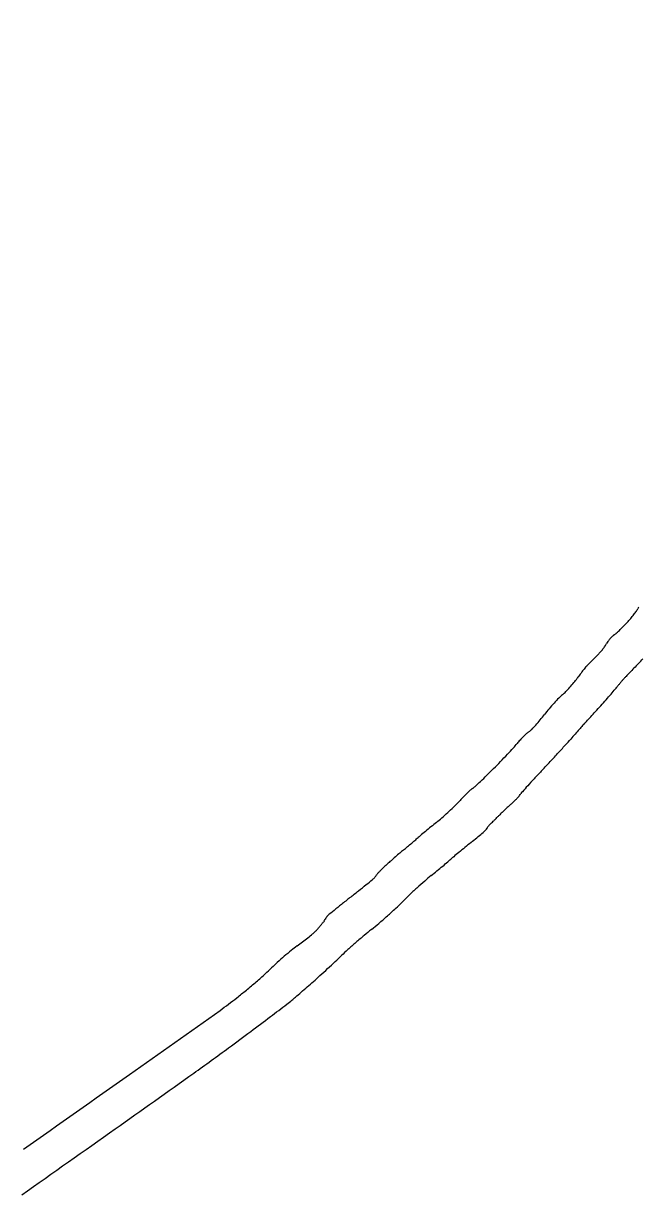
# Model space of a CAD drawing. Header units: metres. Extents: x 26.3 to 44.2, y 14.4 to 19.6.
# Drawn here: x 27.8167 to 27.8639, y 19.0178 to 19.1082 of the extents above; entities that cross this region are included whole.
import ezdxf

# ---------------------------------------------------------------- set-up
doc = ezdxf.new("R2010")
doc.units = ezdxf.units.M
doc.header["$MEASUREMENT"] = 0
doc.layers.add('Suspensions', color=6, linetype='Continuous')

msp = doc.modelspace()

# ---------------------------------------------------------------- linework, layer by layer
at = {"layer": 'Suspensions'}
for points in [[(27.97766075189514, 19.10023450245357, -5e-06), (27.96320504889485, 19.09007929963003, -0.000212)], [(27.95186495567543, 19.10943219844803, -9e-06), (27.96481470818227, 19.11846742598699, -0.091432)], [(27.89336866770461, 19.04116407006468, -9e-06), (27.87889508284158, 19.03105801569283, -0.061218)]]:
    msp.add_lwpolyline(points, format="xyb", dxfattribs=at)
for centre, radius, start, end in [((27.85668887038091, 19.0680801297753), 0.008656912795905814, 320.2053676793788, 322.6946568127735), ((27.85657067190846, 19.06817011203213), 0.008805464745152883, 322.6950619130053, 324.7326753257078), ((27.86344483750484, 19.06330881526512), 0.0003860610309056038, 324.7326078624017, 344.4549481552101), ((27.86415733619339, 19.06311061926274), 0.0003534902090673813, 143.7119336585877, 164.4550778574157), ((27.85361637249667, 19.07070157269574), 0.01269717893943875, 314.256786031413, 316.2157956116185), ((27.85413664018693, 19.07020280370777), 0.01197645086020674, 316.2162289609311, 318.2630089704724), ((27.85408158622415, 19.07025193363627), 0.01205023899319959, 318.2629563136489, 320.2056950715063), ((27.86369297505465, 19.05911103238572), 0.00268359147369991, 138.6864459528805, 143.844028730522), ((27.86371514280294, 19.05909153519968), 0.002713113486375131, 133.5440036943472, 138.6862389551601), ((27.86285730713814, 19.05999411148647), 0.00146791230533521, 125.3998500560427, 133.5438802430363), ((27.86082458609631, 19.06285442013241), 0.002041121804515464, 305.4002334930595, 312.3059511254864), ((27.8546240645212, 19.06966735372371), 0.01125320799182578, 312.3057076093224, 314.2569255305754), ((27.85668978681114, 19.06351526943114), 0.005607265298912058, 319.5637961903087, 322.6119810938319), ((27.85700311494032, 19.06327584314568), 0.005212931097766536, 322.6117422045899, 325.7032349461629), ((27.85982915160745, 19.06134826149754), 0.001792104552456079, 325.7038672185336, 332.5592099963026), ((27.86260095296475, 19.05990897249393), 0.001331104630528187, 143.8436360318493, 152.5584757339328), ((27.85015451811775, 19.06933131572985), 0.01433455446129594, 313.5295940999028, 314.3571707421897), ((27.82850767476347, 19.09146933855022), 0.04529707828605749, 314.3572466615482, 314.7083549237182), ((27.82599715300372, 19.09400537877202), 0.0488655821041116, 314.7084955383195, 315.0559368791172), ((27.83644521214254, 19.08357803893813), 0.03410443866271299, 315.055534156934, 315.5104620487622), ((27.85803966744365, 19.06236497979422), 0.003833753536761188, 315.510425082128, 319.5635642785671), ((28.09483974192026, 18.83609774908526), 0.320976879623692, 136.0196600918532, 136.1078955879438), ((27.85300642123573, 19.06947307290917), 0.01509959495211247, 316.0198975796682, 317.9520946675113), ((27.86964767060097, 19.05050880425781), 0.01280113923165119, 143.1758103307258, 144.9590481847774), ((27.87013618067334, 19.05014308109215), 0.01341138141564875, 141.4539346140217, 143.1759841544702), ((27.86895423455539, 19.05108486711621), 0.01190010462519149, 139.7449863609061, 141.4542023659407), ((27.86145915218654, 19.05743103314158), 0.002079204313274777, 133.5295916677504, 139.7446597660508), ((28.04757926347031, 18.88151794527607), 0.2554288057081516, 136.2069241958088, 136.2976807058133), ((28.06177979542555, 18.86790492178183), 0.27510034645547, 136.1081430724575, 136.207150173297), ((27.85130611939686, 19.0636741279482), 0.009783371301518443, 318.2686531347389, 321.0391128921825), ((27.8541268577302, 19.06139308317172), 0.006155737084052384, 321.0394199042543, 324.9594439985641), ((27.87043321460014, 19.05076843159578), 0.01042244708346948, 140.901740136358, 142.1482548237763), ((27.87416065180815, 19.04773946880561), 0.01522540489326184, 139.963631167684, 140.9019016109482), ((27.87334785978033, 19.04842234689029), 0.01416382429864066, 139.0150010292047, 139.9635845380185), ((27.86615490627704, 19.05467179010753), 0.004635229406112428, 136.8337925556582, 139.0150916052214), ((27.87929893006919, 19.04234309175441), 0.02265638820696747, 136.2975598086398, 136.8333889623232), ((27.86782419613386, 19.04650568738495), 0.01406871030531773, 135.6768155009381, 137.8491772152386), ((27.86035407501256, 19.05380138561931), 0.003626970876776536, 129.7247626986398, 135.6769139509148), ((27.85577203683598, 19.05931565497803), 0.003542564701805655, 309.7244671250605, 315.4681975138693), ((27.85168774705438, 19.06333365382016), 0.009271939686405824, 315.4685509984621, 318.2690293096306), ((27.8161843134308, 19.09614180766254), 0.06031456549779954, 318.3956872824205, 318.9663520669797), ((27.82051347644183, 19.09237425761652), 0.05457556857322563, 318.9661938637761, 319.5088984729342), ((27.85718097881355, 19.06106706549367), 0.006360985625826833, 319.5091317418076, 322.1485170193886), ((27.86658944001621, 19.0474667780209), 0.01250613600187676, 139.9964507706427, 142.5313418650991), ((27.86896350279379, 19.0454744684067), 0.01560540554010427, 137.8493425450791, 139.9964963551774), ((27.23178077005031, 19.62487793034853), 0.8484070374102702, 317.8192895815519, 317.8593966268015), ((27.81228924587489, 19.09960071173903), 0.06552374668674857, 317.8592840674724, 318.3955715848844), ((27.84678575744134, 19.0626027411233), 0.01241871208064155, 317.8071613543069, 320.2274742837584), ((27.84613744448342, 19.06314238857993), 0.01326223390526404, 320.2274080996592, 322.531308374653), ((27.84592430507984, 19.06707955208356), 0.01876150860002964, 317.2177855433345, 317.7277171395087), ((27.35663423100341, 19.51185899834342), 0.6799978751165991, 317.7282022269647, 317.7664758073238), ((27.42595897175407, 19.44892895754322), 0.5863703700428532, 317.7662047135519, 317.8191460128803), ((27.860065282819, 19.04836194295141), 0.007099565183395607, 132.32169983629, 135.0536623782107), ((27.85655525659713, 19.05221646838614), 0.001886346369163345, 124.9997673575866, 132.3215095241122), ((27.85463764823329, 19.05495511085318), 0.001456913177951995, 304.9999875719794, 315.4547098001655), ((27.84782288525786, 19.06166262137609), 0.01101890522071919, 315.4544706702267, 317.8069527521668), ((28.06666683964056, 18.87020019407712), 0.2770289860380427, 138.5541507133547, 138.6595749402228), ((28.01035089870569, 18.91993012258601), 0.2018987591476501, 138.4206644296574, 138.554278172344), ((28.02092028381953, 18.91055260139146), 0.2160285080964715, 138.3158490649417, 138.4205857426001), ((27.86589131110586, 19.04860158274852), 0.008443576961770482, 137.2186390409901, 138.3164177806633), ((27.84838193372553, 19.05785433806625), 0.00795225807486821, 317.8067994384007, 320.9434329189665), ((27.85942816790566, 19.04889119325823), 0.006272974942972363, 137.7473878186578, 140.9433683973634), ((27.86061682641984, 19.04781139145754), 0.00787886441366602, 135.0534561822058, 137.7473796573454), ((27.74729600209744, 19.15333892434167), 0.1497884230252602, 317.4590037346612, 317.7949859450333), ((27.8270996494986, 19.08096462184754), 0.04205420469126294, 317.7950334479, 318.6597372491551), ((27.81749584780691, 19.08596588398486), 0.0497165468132017, 316.0403457569221, 316.927050816274), ((27.8214619031868, 19.08225804980986), 0.04428721632544042, 316.9270279734479, 317.8068576413811), ((27.73687698784791, 19.16289971016826), 0.1639293028965023, 317.1265121687474, 317.4590566396618), ((27.81822683378552, 19.0853103950683), 0.04873564283159155, 314.2541528814963, 315.1087727674393), ((27.81977883056636, 19.0837642861172), 0.04654494730359633, 315.1087673309428, 316.040391574392), ((27.76676209296191, 19.13515460224482), 0.123150502995667, 316.7144117849855, 317.1264825871958), ((27.8262701334011, 19.07705488691194), 0.03720966852894195, 313.2079686343484, 314.2541823008703), ((27.90734286885366, 19.00233869159727), 0.07024679224662038, 137.1342054599083, 137.7238923213521), ((27.93694214899793, 18.97486637154827), 0.1106305235493242, 136.7146160415306, 137.1342498617355), ((27.85852368330398, 19.04087933844199), 0.01128518689190475, 132.1515263380983, 133.9993897752347), ((27.85214532404596, 19.0479256577393), 0.001780762529333699, 124.9194985394448, 132.1514914660911), ((27.84998828197736, 19.05101546186053), 0.001987489053739551, 304.9195283340383, 312.3303306634676), ((27.82623050124454, 19.07709732090634), 0.03726773163558051, 312.3301762539342, 313.2077141243755), ((27.85588156608348, 19.04831233513475), 0.001241497259160806, 138.0701593741587, 146.0882955025731), ((27.92985851740025, 18.98186815728472), 0.100676994423315, 137.7238810128091, 138.0706348058296), ((27.84380828045436, 19.0541178121826), 0.00850547758188765, 314.5611518468489, 317.7573615641044), ((27.85947655714337, 19.03988934504851), 0.01265921403862081, 135.8743955837148, 137.7570925472398), ((27.85952424666113, 19.03984312156004), 0.01272562864890345, 133.9991360934535, 135.8744996901765), ((27.82916093750163, 19.07488791703205), 0.03652975924077606, 312.5449465199151, 312.9968950428713), ((27.83150971933196, 19.07236910708406), 0.03308575290877745, 312.9966306610137, 313.4834148717354), ((27.83357635633972, 19.07018990147366), 0.03008243381140485, 313.4836268140217, 313.943138349968), ((27.85215320858866, 19.05091479708629), 0.003312504999062979, 313.9427288906595, 316.2700034573727), ((27.85313965945512, 19.04997109669441), 0.001947347227879092, 316.2708306222633, 319.4807886407764), ((27.85146317257152, 19.05140399940691), 0.004152753869030126, 319.4800000005974, 321.3019674054616), ((27.85142721848032, 19.05143281640213), 0.004198831149367285, 321.3018144375447, 323.1196568064071), ((27.85304179158267, 19.05022138420238), 0.00218031330818186, 323.1205477595144, 326.0892198244188), ((27.83379561387984, 19.06432523476579), 0.02280426247376145, 311.4072213851926, 312.9775595346531), ((27.83449164702864, 19.06357838094712), 0.02178335466127274, 312.9773144236934, 314.5609445646459), ((27.85979472614029, 19.04057497651468), 0.009452126622245738, 134.4769679339717, 135.8818428508606), ((27.87439230227477, 19.02570871803556), 0.03028707011045677, 133.887439291694, 134.4773553347382), ((27.87608881973811, 19.02394482933638), 0.03273441046955518, 133.3035018403683, 133.8872299797942), ((27.86945835395669, 19.03098014393925), 0.02306700502477523, 132.5448441541112, 133.3036666850705), ((27.91435437957399, 18.96604656946486), 0.1042787517045731, 129.4837167641791, 129.7910511412627), ((27.90147156919027, 18.98168377176054), 0.08401822606929395, 129.1223175516434, 129.4837390292024), ((27.83973638755964, 19.0575885177736), 0.01382227228531982, 309.1221873823036, 311.4070673649163), ((27.85197351415062, 19.04644630763135), 0.0002994978448519228, 312.7024635132011, 336.7178242484839), ((27.85272831684187, 19.04612150644309), 0.0005222216417484607, 147.220997369699, 156.7168042923585), ((27.85341851353336, 19.04567708773036), 0.001343123258872555, 142.5316215674383, 147.2218867225124), ((27.8534864087251, 19.04562503364723), 0.001428676660233895, 137.91210071208, 142.5311193141812), ((27.85311973886526, 19.04595621321182), 0.0009345848772062204, 131.5641376639836, 137.9124901517597), ((27.85036769411912, 19.04905986399542), 0.00321347472596912, 311.5636924885125, 313.757824623254), ((27.84191188788317, 19.05789043571941), 0.01543966203322097, 313.7579893271094, 314.4430156269368), ((27.8406328518819, 19.05919473241675), 0.01726644142811222, 314.4426712312336, 315.1270099878433), ((27.84213361914729, 19.0577004042331), 0.01514858423687758, 315.1275456385636, 315.8824720990085), ((27.81820540462335, 19.07871635707977), 0.04384460700874467, 310.5436553946371, 310.9765817896983), ((27.86220992446431, 19.02805311492489), 0.02326099538090413, 130.1008354135374, 130.9765398458586), ((27.90787130960863, 18.97383018597426), 0.09414885130335553, 129.7910209739263, 130.1008763607379), ((27.8345557085614, 19.06587890016123), 0.02640414391946764, 308.5748528545794, 309.8298470648079), ((27.84088618681579, 19.05828880824144), 0.0165205995007005, 309.829978676176, 311.613216530228), ((27.8368161700173, 19.06287090344535), 0.02264927253788096, 311.6131253660463, 312.7021953454677), ((27.86451150794415, 19.02209655575528), 0.02929128895352705, 129.7949714971401, 130.550356318845), ((27.8017995331695, 19.09737947709243), 0.06868988283576054, 309.7948447194574, 310.1122631350001), ((27.77158851345325, 19.13324054345969), 0.1155804127249646, 310.1122924873383, 310.3272661890236), ((27.77465377826258, 19.12963004854963), 0.1108442199759378, 310.3271135455634, 310.5436915276529), ((27.89335245618212, 18.99211372983546), 0.0679268391053996, 129.0623795498555, 129.5677275061573), ((27.89545492645155, 18.98952310454358), 0.07126326243513996, 128.5748760337302, 129.0623477906999), ((27.86061009638032, 19.02588716107567), 0.02387057451279555, 131.5007145651198, 132.370918682409), ((27.8802448126138, 19.00369449815077), 0.053502252988019, 131.0245521152655, 131.5005647669659), ((27.88094081737809, 19.00289447236878), 0.05456266040143196, 130.5503339885411, 131.024513183176), ((27.80820170860992, 19.09207748399098), 0.0633977553314921, 309.8767752135256, 310.3291821009339), ((27.84340841109686, 19.05060604885812), 0.00899746275896749, 310.3289959341725, 312.2398804903193), ((27.85480674914502, 19.03805296852698), 0.007958419290066215, 130.0545174145507, 132.2397122235643), ((27.88896603219466, 18.99742179590696), 0.06104089103864652, 129.5675513173202, 130.054335528042), ((27.84197600326394, 19.04403014563659), 0.002209264332681898, 322.9803646936457, 325.7535742462419), ((27.84458838738995, 19.04225167165666), 0.0009510395323189526, 137.1724442228347, 145.7534026090686), ((27.85085849177364, 19.036439925234), 0.009500343917097177, 135.5894393569554, 137.1726111535504), ((27.85152025348566, 19.03579156582006), 0.01042678791998811, 133.8975732009654, 135.5891430773199), ((27.85257757493807, 19.03469280223947), 0.01195165186760899, 132.370711959914, 133.8977364780568), ((27.80253755492298, 19.0988750162816), 0.07224590411005186, 308.9528184068723, 309.4114132140242), ((27.80341293205763, 19.09780998167338), 0.07086728747660627, 309.4112929747363, 309.8765340653126), ((27.68012877310017, 19.24335944612027), 0.2589633908282017, 308.7973960695077, 308.9612619709911), ((27.48845042137262, 19.48038729373866), 0.5637957891494298, 308.9614345542601, 309.0260641918377), ((27.84232866619489, 19.04379031430447), 0.001793356228072714, 309.0257851992855, 312.7586188864472), ((27.84301983868572, 19.04304284626861), 0.0007753052094323593, 312.7579896498964, 318.4712577237719), ((27.8415939913185, 19.04430554863747), 0.002679893875376252, 318.472162524768, 320.7412304331168), ((27.84139342676707, 19.04446944221333), 0.002938905927484209, 320.7416188768407, 322.9806667008229), ((27.87304811987327, 19.01300906771454), 0.03887400092734565, 131.1678584171359, 132.3536412887692), ((27.85854841377071, 19.02959077200411), 0.01684687233092918, 128.9527865692519, 131.1680015997354), ((28.02276650254002, 18.81493009293249), 0.2896273715072535, 128.6883671920054, 128.8552124724722), ((27.56306049334313, 19.38897513425224), 0.4458026553176238, 308.6884207176833, 308.7975118736371), ((27.86146255274044, 19.0251731059198), 0.02207573963168503, 133.5337477842286, 135.3712986477586), ((27.87373001797166, 19.01226115794223), 0.03988610469741325, 132.3537172109124, 133.5337706572327), ((28.23812532988034, 18.55107812337435), 0.6302091631820274, 129.1190233777048, 129.1767775222315), ((27.93961824997337, 18.91814187444186), 0.1570894382684132, 128.8552214039388, 129.1190110563277), ((27.81920429535981, 19.06796965651663), 0.03807846179850612, 311.8206203401741, 313.1253457358761), ((27.83264337290725, 19.05362117464973), 0.01841917042773585, 313.1251295652792, 315.3712813856694), ((27.83771539650211, 19.0403876082808), 0.002329847879752609, 322.6162817835428, 327.6522285052091), ((27.85763206644791, 19.02777368552504), 0.02124524043438642, 147.1863622210633, 147.6525200403264), ((27.8524747900724, 19.03109895302245), 0.01510888129144602, 146.5841845915076, 147.1860180761261), ((27.85379413835975, 19.03022853394678), 0.01668948537496546, 146.1278055786684, 146.5843377459797), ((27.84040403945829, 19.03921687808118), 0.000562331910402217, 140.824118099685, 146.1278435508448), ((27.84020870679617, 19.03937604966217), 0.0003103588144506864, 129.1768448208964, 140.8239775782044), ((27.81911157386873, 19.06807330881638), 0.03821753398801913, 310.5167876177161, 311.8205963106357), ((27.82459125676177, 19.05540811774895), 0.02234243797013415, 308.4730294336707, 309.6473534532033), ((27.83644441947805, 19.04110417897122), 0.003765567110514408, 309.6474778576206, 314.0302998078578), ((27.83642173004582, 19.04112762877455), 0.003798196903661828, 314.0305193523232, 317.6224414163276), ((27.83463960516652, 19.04275371530913), 0.006210690738276652, 317.622015739672, 320.1071800627936), ((27.83486001000548, 19.04256944517414), 0.005923403817017676, 320.107402777602, 322.6161701598977), ((27.85865028310966, 19.01923540945861), 0.02462884550404639, 128.3290185933254, 130.0072965672893), ((27.8315107599176, 19.05356427997121), 0.01913215391054642, 308.3289549473988, 310.5168997034993), ((27.84421497261323, 19.02829594721143), 0.01112397663206624, 126.0618490032165, 129.0108146049274), ((27.82344340046913, 19.05682086520232), 0.02416241105109618, 306.0617024613495, 307.2848411493645), ((27.82286867489048, 19.05757562520782), 0.02511107967281601, 307.2849646785932, 308.4732684968952), ((27.87113462625739, 19.00433137692621), 0.04407059733191834, 131.0744727538597, 132.1463543814723), ((27.87180936318328, 19.00355722957331), 0.04509752188760757, 130.0074156452138, 131.0744845321507), ((27.85286945491801, 19.01763141436026), 0.02485849060057529, 130.6476717409211, 132.2791987966904), ((27.85260096779004, 19.01794400075926), 0.0244464280000511, 129.0106661911293, 130.6474641906174), ((27.81132199261669, 19.06721985184712), 0.04273001153258078, 313.2402418313278, 314.1278636094151), ((27.85456007184168, 19.02264496291839), 0.0193703283865905, 132.1462952387587, 134.1277631046589), ((27.8266141748287, 19.04473534201959), 0.01288530663127069, 311.9336746146855, 314.8934100330979), ((27.84505300952624, 19.02622773967425), 0.01323981479575633, 132.2788971170869, 134.8933047166148), ((27.77882775200234, 19.10178077095973), 0.0901677047983797, 312.2208284024989, 312.7303016347039), ((27.77917842138468, 19.10140112467748), 0.0896508873113947, 312.7303157434951, 313.2402473396693), ((27.80430891656387, 19.06956565267688), 0.04626297691542158, 310.7904620975887, 311.9336180098686), ((27.80884034183032, 19.06870568278744), 0.04550544997635646, 311.3710074934249, 312.2208146004363), ((27.80923097435891, 19.06349027526334), 0.03844533866612822, 308.2673059964924, 309.6595763112936), ((27.80139264315079, 19.0729452286952), 0.05072685243785685, 309.6595237984439, 310.7905333044719), ((27.6814158537941, 19.21326567783578), 0.2382085378738529, 310.9516120096673, 311.0877467657793), ((27.66243648786577, 19.23503170927673), 0.2670871883914523, 311.0877212531573, 311.2243143753432), ((27.67840347945957, 19.21680847765059), 0.2428584659436798, 311.2242978417699, 311.370975017297), ((27.81356445983994, 19.05799669909621), 0.03144830532918226, 305.3203911824285, 308.267294477326), ((27.50095398135127, 19.47600191480647), 0.5561189047175702, 306.9976329412323, 307.1617280257162), ((27.83186045980103, 19.03944346887254), 0.008321155364557747, 307.161909347319, 310.4887269837201), ((27.80764757699081, 19.06780449790434), 0.04561206124955375, 310.4886548958577, 310.9518333468337), ((22.65379726963856, 26.3398728437642), 8.956072535142026, 305.2659485763505, 305.3204941574172), ((27.58972414174443, 19.35818922848775), 0.4086062936170343, 306.7322878118994, 306.997681743976), ((27.45662824287425, 19.53654035237727), 0.6311453726313515, 306.5407385477316, 306.7323355897879), ((27.73001359296701, 19.16763079975199), 0.1719789456542363, 305.4368666544263, 306.5406040177107), ((25.37149148809453, 22.49669341490616), 4.249068181264123, 305.1318860114327, 305.2659581201992), ((25.92980026793467, 21.69732964248423), 3.276837114805415, 305.3075934783493, 305.4368527432251), ((25.94473557788989, 21.67624521115266), 3.250998834602919, 305.1526296889042, 305.3075574531084)]:
    msp.add_arc(centre, radius, start, end, dxfattribs=at)

doc.saveas('drawing.dxf')
